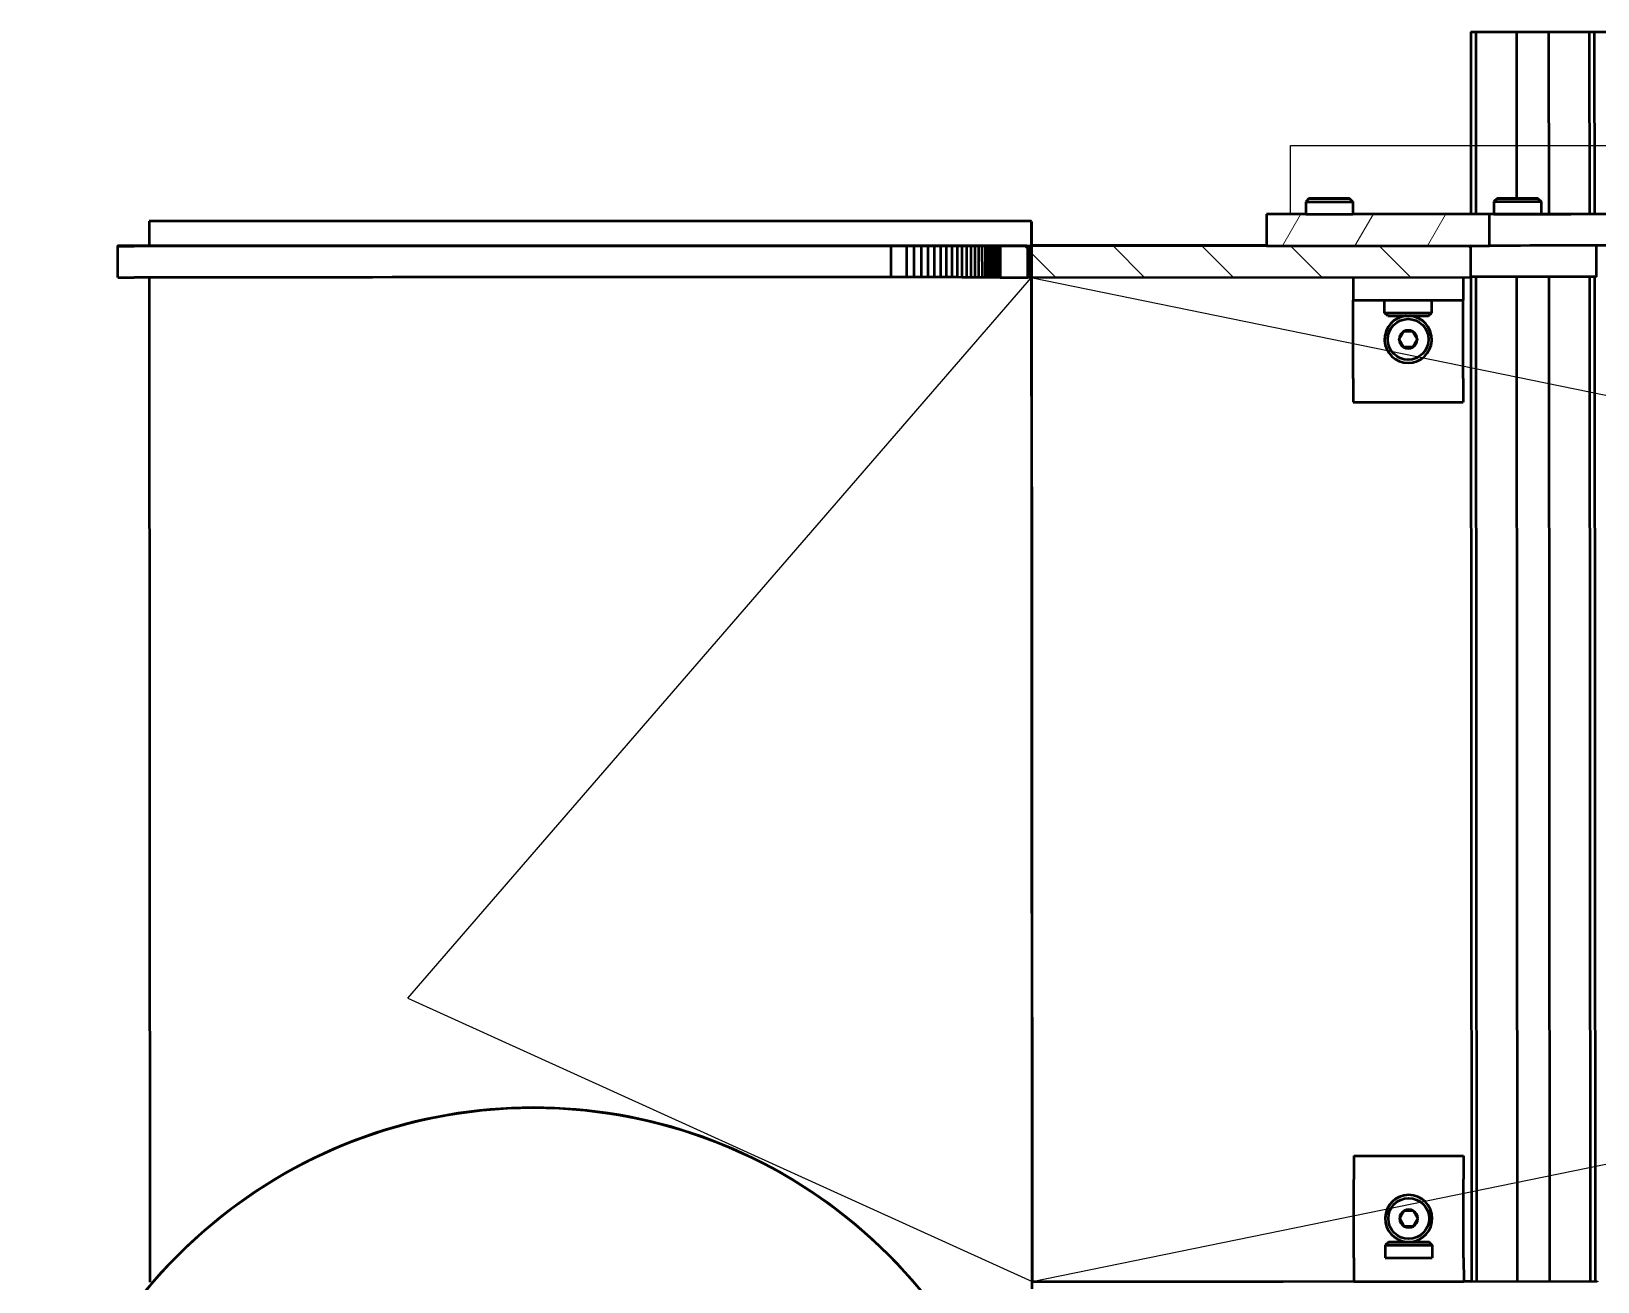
# Model space of a CAD drawing. Header units: inches. Extents: x 66 to 271, y 23 to 80.
# Drawn here: x 95.82 to 108.3, y 32.98 to 42.94 of the extents above; entities that cross this region are included whole.
import ezdxf

# ---------------------------------------------------------------- set-up
doc = ezdxf.new("R2010")
doc.units = ezdxf.units.IN
doc.header["$LTSCALE"] = 4
doc.header["$MEASUREMENT"] = 0
doc.layers.add('Hatch (ANSI)', color=7, linetype='Continuous', lineweight=18)
doc.layers.add('Visible (ANSI)', color=7, linetype='Continuous', lineweight=50)

msp = doc.modelspace()

# ---------------------------------------------------------------- hatches: boundary and pattern name
at = {"layer": 'Hatch (ANSI)'}
h = msp.add_hatch(dxfattribs=at)
h.set_pattern_fill('ANSI31', color=256, scale=4, angle=14.999977780745, style=0)
h.set_pattern_definition([(59.99997778074501, (0, 0), (-0.4330126049423975, 0.250000167921942), [])])
h.paths.add_polyline_path([(111.0908487792295, 41.23092235090449), (111.0906906410598, 41.48092235090449), (108.4850753329085, 41.4792741619609), (108.4852261886264, 41.22927415735437)])
h.paths.add_polyline_path([(105.6596917275931, 41.47748695799219), (105.6598498657629, 41.22748695799219), (107.288249539983, 41.22851700656858), (107.4360806351597, 41.22861051752388), (107.4359152145382, 41.47861051291735)])
h = msp.add_hatch(dxfattribs=at)
h.set_pattern_fill('ANSI31', color=256, scale=4, angle=90.00021045915, style=0)
h.set_pattern_definition([(135.00021045915, (0, 0), (-0.3535520919167682, -0.3535546892650089), [])])
h.paths.add_polyline_path([(103.5382452101181, 41.22614493128353), (103.5384052459455, 40.9761449324839), (103.7584000469129, 40.97628409078461), (103.7582438064008, 41.22628409198498)])
h.paths.add_polyline_path([(107.2884076781528, 40.97851700656859), (107.288249539983, 41.22851700656859), (105.6598498657629, 41.22748695799221), (103.7882373209445, 41.22630306446295), (103.7883935614566, 40.97630306326258)])

# ---------------------------------------------------------------- linework, layer by layer
for p, q in [((98.81886676583638, 35.23852090218539), (103.7883935614565, 40.97630306326258)), ((103.7835511267105, 40.97642491423759), (115.9901072635391, 38.47733692234102)), ((98.81886676583638, 35.23852090218539), (103.7934224591736, 32.98105117043796)), ((103.7934175088428, 32.98105341691434), (112.2247691592874, 34.70723149932293))]:
    msp.add_line(p, q)
msp.add_lwpolyline([(110.8708969640129, 41.48092235090448), (105.8518457268956, 41.48092235090448), (105.8518457268956, 42.02614293658943), (110.8708969640129, 42.02614293658943)], close=True)
at = {"layer": 'Visible (ANSI)'}
for p, q in [((107.2871729353233, 42.93051700656808), (107.3271729273209, 42.93054230867018)), ((107.2871729353233, 42.93051700656808), (107.2880902982273, 41.48026166109509)), ((107.3271729273209, 42.93054230867018), (107.651172862501, 42.93074725569717)), ((107.3271729273209, 42.93054230867018), (107.3280902902249, 41.48028696319719)), ((107.651172862501, 42.93074725569718), (107.9071728112853, 42.93090918915059)), ((107.651172862501, 42.93074725569717), (107.6520113414796, 41.60519919223115)), ((107.9071728112853, 42.93090918915059), (108.2311727464653, 42.93111413617758)), ((107.9071728112853, 42.93090918915059), (107.9080901741892, 41.4806538436776)), ((108.2311727464653, 42.93111413617758), (108.2711727384629, 42.93113943827968)), ((108.2311727464653, 42.93111413617758), (108.2320901093694, 41.48085879070459)), ((108.2711727384628, 42.93113943828012), (115.2951713332312, 42.93558248740844)), ((108.2711727384629, 42.93113943827968), (108.2720901013669, 41.48088409280669)), ((105.9971117699788, 41.60404976876448), (105.9721275937862, 41.57903397495996)), ((105.9721275563222, 41.57903389991322), (105.9721908115648, 41.47903393992551)), ((106.1235273454024, 41.60409013371297), (106.1235272953871, 41.6041692027662)), ((106.1956961146129, 41.60413578426127), (106.1956960645976, 41.6042148533145)), ((106.3221116399389, 41.60425534830289), (106.3471274437402, 41.57927118211967)), ((106.3471274812991, 41.57927110712038), (106.3471907365417, 41.47927114713267)), ((107.4971114698867, 41.60499859759313), (107.4721272936941, 41.57998280378862)), ((107.4721272562301, 41.57998272874188), (107.4721905114727, 41.47998276875416)), ((107.6235270453103, 41.60503896254163), (107.623526995295, 41.60511803159486)), ((107.6956958145208, 41.60508461308993), (107.6956957645055, 41.60516368214316)), ((107.8221113398468, 41.60520417713155), (107.8471271436481, 41.58022001094833)), ((107.847127181207, 41.58021993594905), (107.8471904364496, 41.48021997596133)), ((105.6596907240379, 41.47907347441257), (105.6596917275931, 41.47748695799218)), ((107.4359152145381, 41.47861051291733), (105.6596917275931, 41.47748695799218)), ((105.6596917275931, 41.47748695799218), (105.6598498657629, 41.22748695799219)), ((105.972190561488, 41.47942928519169), (105.9096905739919, 41.47938975065716)), ((107.4721902613959, 41.48037811402034), (106.347190486465, 41.47966649239885)), ((107.4360806351597, 41.22861051752388), (107.4359152145382, 41.47861051291733)), ((107.8354951313509, 41.47912787890981), (108.0854950813355, 41.47928601704792)), ((110.8406895874891, 41.48250886729323), (107.8471901863729, 41.4806153212275)), ((96.7568310212767, 41.42308515827744), (96.75695530834318, 41.22660023202847)), ((103.7880826155154, 41.4227886502176), (103.7934254615391, 32.97630474282312)), ((96.50710683366017, 40.97644219196872), (96.5069486955537, 41.22644209193802)), ((96.63871298482412, 41.22638610536148), (96.82439063836128, 41.22644051229975)), ((96.92898568708881, 41.22662910252514), (96.74276036625264, 41.22657453511038)), ((96.74276036625265, 41.22657453511038), (96.75694864553836, 41.22660023007614)), ((96.75695520831097, 41.22675837239719), (96.75694854550768, 41.22675836818261)), ((96.75694864553836, 41.22660023007614), (96.93682513476243, 41.22665293716747)), ((96.75694865916199, 41.22657869253892), (96.75694864553836, 41.22660023007614)), ((96.82439063836128, 41.22644051229975), (97.00691095331588, 41.22649315115422)), ((97.1126321277359, 41.22668206615425), (96.92898568708881, 41.22662910252514)), ((96.95015693456035, 41.22665681172366), (97.11278836510238, 41.22670371462435)), ((97.0069109533159, 41.22649315115422), (97.18683439700301, 41.22654415257812)), ((97.2936789442879, 41.22673338601144), (97.1126321277359, 41.22668206615425)), ((97.14110721467168, 41.22671181235629), (97.30143809227077, 41.22675726003605)), ((97.18683439700301, 41.22654415257812), (97.36433344311597, 41.22659363505598)), ((97.47232283355373, 41.22678318764412), (97.2936789442879, 41.22673338601144)), ((97.31496901217888, 41.22676106404489), (97.47317630244872, 41.2268051684438)), ((97.36433344311597, 41.22659363505598), (97.53919666354147, 41.22664146988814)), ((97.64836242419496, 41.22683134427907), (97.47232283355373, 41.22678318764412)), ((97.50071929333, 41.22681277540423), (97.65662603066018, 41.22685542458223)), ((97.53919666354147, 41.22664146988814), (97.7116118641091, 41.22668776226503)), ((97.82195225288444, 41.22687795203608), (97.64836242419497, 41.22683134427907)), ((97.66949725271682, 41.22685891394743), (97.83075008109624, 41.22690220929889)), ((97.7116118641091, 41.22668776226503), (97.88148931815245, 41.22673247042045)), ((97.9930375524313, 41.22692297807091), (97.82195225288444, 41.22687795203608)), ((97.84315735024849, 41.22690550783945), (98.00208999456774, 41.22694733555228)), ((97.88148931815246, 41.22673247042045), (98.04884174322132, 41.2267755982551)), ((98.16161984894113, 41.22696642285162), (97.9930375524313, 41.22692297807091)), ((98.01431744828135, 41.2269505203501), (98.17092990853688, 41.22699088042429)), ((98.0488417432213, 41.2267755982551), (98.21366866229499, 41.22681714615681)), ((98.32769908517174, 41.22700828642478), (98.16161984894113, 41.22696642285162)), ((98.18297754681545, 41.22699395147936), (98.33726982300895, 41.22703284391491)), ((98.21366866229499, 41.22681714615682), (98.3759695993527, 41.22685711454524)), ((98.49127520400073, 41.22704856884071), (98.32769908517174, 41.22700828642478)), ((98.34913764584736, 41.22703580122725), (98.50110973798124, 41.22707322602416)), ((98.3759695993527, 41.22685711454524), (98.5357440808071, 41.22689550387413)), ((98.65234814859748, 41.22708727015389), (98.49127520400073, 41.22704856884071)), ((98.51279774537872, 41.22707606959375), (98.662449653454, 41.22711202675202)), ((98.5357440808071, 41.22689550387413), (98.69299163711572, 41.22693231463377)), ((98.81091786261636, 41.22712439042315), (98.65234814859748, 41.22708727015389)), ((98.6739578454112, 41.22711475657887), (98.82128956942682, 41.22714924609851)), ((98.69299163711572, 41.22693231463376), (98.84771180458114, 41.22696754735359)), ((98.96698429041498, 41.227159929712), (98.81091786261636, 41.22712439042314)), ((98.83261794594345, 41.2271518621826), (98.97762948589913, 41.2271848840636)), ((98.84771180458115, 41.22696754735359), (98.99990412736068, 41.22700120260487)), ((99.12054737729072, 41.22719388808903), (98.96698429041498, 41.227159929712)), ((98.98877804697602, 41.22718738640496), (99.13146940287325, 41.22721894064733)), ((98.99990412736068, 41.22700120260487), (99.14956815970874, 41.22703328100369)), ((99.27160706975532, 41.22722626562813), (99.12054737729072, 41.22719388808903)), ((99.14243814850775, 41.22722132924594), (99.28280932034681, 41.22725141584966)), ((99.14956815970874, 41.22703328100369), (99.29670346846393, 41.22706378321402)), ((99.4201633158286, 41.22725706240901), (99.27160706975532, 41.22722626562813)), ((99.29359825053957, 41.22725369070553), (99.43164923832124, 41.22728230967062)), ((99.29670346846393, 41.22706378321402), (99.44130963581074, 41.22709270995098)), ((99.56621606537315, 41.22728627851746), (99.4201633158286, 41.22725706240901)), ((99.44130963581074, 41.22709270995098), (99.5833862623349, 41.22712006198436)), ((99.44225835307181, 41.22728447078374), (99.57798915679598, 41.2273116221102)), ((99.70976527045885, 41.22731391404588), (99.56621606537315, 41.22728627851746)), ((99.5833862623349, 41.22712006198436), (99.72295040509152, 41.2271458433629)), ((99.58841845610377, 41.22731366948058), (99.7218290757707, 41.2273393531684)), ((99.85081297793306, 41.22733996948009), (99.70976527045885, 41.22731391404588)), ((99.72295040509152, 41.2271458433629), (99.85999887143183, 41.22717007670078)), ((99.73207855963581, 41.22734128679603), (99.86316899524583, 41.22736550284521)), ((99.98940280466833, 41.22736447536612), (99.85081297793306, 41.22733996948009)), ((99.85999887143183, 41.22717007670078), (99.99443578364115, 41.2271926786973)), ((99.87346570510923, 41.22736736369575), (99.99627987327978, 41.22738908008056)), ((100.1253912453658, 41.22738733821095), (99.98940280466833, 41.22736447536612)), ((99.99443578364115, 41.2271926786973), (100.1264396444725, 41.22721377197387)), ((100.0176159945794, 41.22739276086891), (100.1381296098182, 41.22741302203281)), ((100.2589757203201, 41.2274086840584), (100.1253912453658, 41.22738733821095)), ((100.1264396444725, 41.22721377197387), (100.2558146117159, 41.22723323309506)), ((100.1482778007239, 41.22741468628725), (100.2666678286417, 41.2274336041703)), ((100.2558146117159, 41.22723323309506), (100.3827559355808, 41.22725118772731)), ((100.3899567285021, 41.22742838676695), (100.2589757203201, 41.2274086840584)), ((100.2872280912333, 41.22743679418713), (100.4033175662194, 41.22745425684928)), ((100.3827559355808, 41.22725118772731), (100.5070294447357, 41.22726750762349)), ((100.5185336999007, 41.22744657274586), (100.3899567285021, 41.22742838676696)), ((100.4130898983392, 41.22745568335322), (100.5270557860033, 41.22747180273452)), ((100.5070294447357, 41.22726750762349), (100.628847582461, 41.22728227106229)), ((100.6445025339922, 41.22746311527618), (100.5185336999007, 41.22744657274586)), ((100.5468401898886, 41.22747450197984), (100.6585055246229, 41.22748916614022)), ((100.628847582461, 41.22728227106229), (100.7482341096738, 41.22729553190384)), ((100.7679767239521, 41.22747807941601), (100.6445025339922, 41.22746311527619)), ((100.6675139675746, 41.22749030594532), (100.78694887961, 41.22750478055516)), ((100.7482341096738, 41.22729553190384), (100.8650102759542, 41.22730722131507)), ((100.8890471210731, 41.22749152729318), (100.7679767239521, 41.22747807941601)), ((100.78694887961, 41.22750478055516), (100.9040665426771, 41.22751778938294)), ((100.8650102759542, 41.22730722131507), (100.9791963763167, 41.22731729107726)), ((101.0076042753223, 41.22750339498309), (100.8890471210731, 41.22749152729318)), ((100.9127140995667, 41.22751870090859), (101.0178317067327, 41.22752922328637)), ((100.9791963763167, 41.22731729107726), (101.0909484385669, 41.22732586322302)), ((101.1235626221191, 41.22751362103487), (101.0076042753223, 41.22750339498309)), ((101.0360643931967, 41.22753094098866), (101.1388814474336, 41.22754000814554)), ((101.0909484385669, 41.22732586322302), (101.2000723938635, 41.22733281555742)), ((101.237116884765, 41.2275223314217), (101.1235626221191, 41.22751362103487)), ((101.147526203181, 41.22754072139799), (101.2482196700996, 41.22754844527402)), ((101.2000723938635, 41.22733281555742), (101.3067628499257, 41.22733827410217)), ((101.3480677750343, 41.22752940015092), (101.237116884765, 41.2275223314217)), ((101.2656764978505, 41.22754967220479), (101.3640694118419, 41.22755594085991)), ((101.3067628499257, 41.22733827410217), (101.4108263136405, 41.22734211704026)), ((101.4566146458177, 41.22753495367439), (101.3480677750343, 41.22752940015092)), ((101.372338308794, 41.22755641636186), (101.4686076354684, 41.22756134173614)), ((101.4108263136405, 41.22734211704026), (101.512457283142, 41.2273444705236)), ((101.5625582779774, 41.22753886604482), (101.4566146458177, 41.22753495367439)), ((101.4852886045035, 41.22756207789539), (101.5792573782505, 41.22756554804875)), ((101.512457283142, 41.2273444705236), (101.6114178862071, 41.22734521280202)), ((101.666098011254, 41.2275412637297), (101.5625582779774, 41.22753886604482)), ((101.5871504164077, 41.22756578580021), (101.6789956028381, 41.22756791267274)), ((101.6114178862071, 41.22734521280202), (101.7079393031529, 41.22734440864709)), ((101.767029301016, 41.22754202078974), (101.666098011254, 41.2275412637297)), ((101.6949007131568, 41.22756815806046), (101.7844453466618, 41.22756882971208)), ((101.7079393031529, 41.22734440864709), (101.8019874577948, 41.22734212294363)), ((101.8654678888836, 41.22754120066217), (101.767029301016, 41.22754202078974)), ((101.7916521576559, 41.22756882989), (101.8869490596652, 41.22756803593695)), ((101.8019874577948, 41.22734212294363), (101.8934139418408, 41.2273382345689)), ((101.9614976856976, 41.22753886679778), (101.8654678888836, 41.22754120066217)), ((101.8869490596652, 41.22756803593695), (101.9799287127091, 41.22756577620186)), ((101.8934139418408, 41.2273382345689), (101.9824602819506, 41.22733286721713)), ((102.0549248824974, 41.2275348933326), (101.9614976856976, 41.22753886679778)), ((101.9824602819506, 41.22733286721713), (102.0688921664602, 41.22732597157416)), ((101.9864798016713, 41.22756555810236), (102.076949101678, 41.22756171043673)), ((102.1459544624479, 41.22752940643918), (102.0549248824974, 41.2275348933326)), ((102.0688921664602, 41.22732597157416), (102.1527051689417, 41.22731748408783)), ((102.076949101678, 41.22756171043673), (102.1651011527198, 41.22755639698907)), ((102.2344703081662, 41.2275223445352), (102.1459544624479, 41.22752940643918)), ((102.1527051689417, 41.22731748408783), (102.234094366674, 41.22730745815311)), ((102.1715867512451, 41.2275559409621), (102.2501595169575, 41.22754967232938)), ((102.234094366674, 41.22730745815311), (102.3130668038526, 41.22729596808448)), ((102.3203838884988, 41.22751364432978), (102.2344703081662, 41.2275223445352)), ((102.2637370511138, 41.22754844540253), (102.3400092639034, 41.22754072154891)), ((102.3130668038526, 41.22729596808448), (102.3894312308913, 41.22728297247028)), ((102.4038066127018, 41.22750336789494), (102.3203838884988, 41.22751364432978)), ((102.346135095702, 41.2275400379505), (102.4269491917056, 41.22753008285974)), ((102.3894312308913, 41.22728297247028), (102.4632368306062, 41.22726839079557)), ((102.4848273260609, 41.22749157981304), (102.4038066127018, 41.22750336789494)), ((102.4269491917056, 41.22753008285974), (102.5054460387456, 41.22751866198693)), ((102.4632368306062, 41.22726839079557), (102.5346317050489, 41.22725235804279)), ((102.5633350786433, 41.22747821945005), (102.4848273260609, 41.22749157981304)), ((102.5112109844685, 41.22751775010907), (102.5809354697115, 41.22750588447285)), ((102.5346317050489, 41.22725235804279), (102.6034282821923, 41.22723475549715)), ((102.6392477724044, 41.22746322147956), (102.5633350786433, 41.22747821945005)), ((102.5929612864168, 41.22750367600295), (102.6603852187391, 41.22749035514583)), ((102.6034282821923, 41.22723475549715), (102.6698214765855, 41.22721571028176)), ((102.7127591795557, 41.22744671342872), (102.6392477724044, 41.22746322147956)), ((102.6660231040798, 41.22748916639426), (102.731323449091, 41.22747450225631)), ((102.6698214765855, 41.22721571028176), (102.7336248001935, 41.22719510406836)), ((102.669979614692, 40.97721581031245), (102.6698214765855, 41.22721571028176)), ((102.7836707914886, 41.22742856972249), (102.7127591795557, 41.22744671342872)), ((102.7336248001935, 41.22719510406836), (102.7950334146548, 41.22717306397766)), ((102.7425734070677, 41.22747180301488), (102.8055731991593, 41.22745568365602)), ((102.8521819979141, 41.2274089169449), (102.7836707914886, 41.22742856972249)), ((102.7950334146548, 41.22717306397766), (102.8538619330732, 41.22714947199687)), ((102.7951915527613, 40.97717316400835), (102.7950334146548, 41.22717306397766)), ((102.8108352256906, 41.22745425715393), (102.8717114304716, 41.22743679451423)), ((102.9180944203031, 41.2273876295673), (102.8521819979141, 41.2274089169449)), ((102.8538619330732, 41.22714947199687), (102.9103057865102, 41.22712445514031)), ((102.8540200711797, 40.97714957202756), (102.8538619330732, 41.22714947199687)), ((102.8821855297188, 41.22743360450127), (102.9407611815806, 41.22741468664067)), ((102.9103057865102, 41.22712445514031), (102.9641806742682, 41.22709789561155)), ((102.9104639246167, 40.977124555171), (102.9103057865102, 41.22712445514031)), ((102.981607478017, 41.22736483417344), (102.9180944203031, 41.2273876295673)), ((102.9456473493016, 41.22741302238808), (103.0020994138539, 41.22739276124663)), ((102.9641806742682, 41.22709789561155), (103.0156822941678, 41.22706992018111)), ((102.9643388123747, 40.97709799564225), (102.9641806742682, 41.22709789561155)), ((103.0425229246635, 41.22734040527254), (102.981607478017, 41.22736483417344)), ((103.0117976543694, 41.22738908046215), (103.0659491660038, 41.2273673640998)), ((103.0156822941678, 41.22706992018111), (103.0646273756903, 41.22704041113988)), ((103.0158404322743, 40.97707002021181), (103.0156822941678, 41.22706992018111)), ((103.1010402119347, 41.22731446943554), (103.0425229246635, 41.22734040527254)), ((103.0646273756903, 41.22704041113988), (103.111211846947, 41.22700949484199)), ((103.0647855137968, 40.97704051117058), (103.0646273756903, 41.22704041113988)), ((103.0704594749117, 41.22736546209669), (103.1224873992381, 41.22734240245352)), ((103.1569612237823, 41.22728690119764), (103.1010402119347, 41.22731446943554)), ((103.111211846947, 41.22700949484199), (103.1552093544366, 41.22697708592371)), ((103.1113699850535, 40.97700959487269), (103.111211846947, 41.22700949484199)), ((103.1314097810192, 41.22733823089749), (103.1811371524286, 41.22731371603341)), ((103.1552093544366, 41.22697708592371), (103.1968508094011, 41.22694315083407)), ((103.1553674925431, 40.97697718595441), (103.1552093544366, 41.22697708592371)), ((103.2104854439093, 41.22725782710056), (103.1569612237823, 41.22728690119764)), ((103.1852716025217, 41.2273115762798), (103.2328753866235, 41.22728571813487)), ((103.1968508094011, 41.22694315083407), (103.2361528252524, 41.22690781632947)), ((103.1970089475075, 40.97694325086476), (103.1968508094011, 41.22694315083407)), ((103.2614148798888, 41.22722712168994), (103.2104854439093, 41.22725782710056)), ((103.2361528252524, 41.22690781632947), (103.2729480045176, 41.22687110444067)), ((103.2363109633589, 40.97690791636018), (103.2361528252524, 41.22690781632947)), ((103.2410219096691, 41.22728105580732), (103.2863251408549, 41.22725374244149)), ((103.309949043059, 41.22719491145752), (103.2614148798888, 41.22722712168994)), ((103.2729480045176, 41.22687110444067), (103.307268433, 41.22683284303753)), ((103.273106142624, 40.97687120447137), (103.2729480045176, 41.22687110444067)), ((103.2900837321313, 41.22725136493737), (103.3332633760105, 41.2272227082907)), ((103.307268433, 41.22683284303753), (103.3392714164491, 41.2267931944418)), ((103.3074265711065, 40.97683294306822), (103.307268433, 41.22683284303753)), ((103.3558847710349, 41.22716107483042), (103.309949043059, 41.22719491145752)), ((103.3392714164491, 41.2267931944418), (103.3687417860159, 41.22675208747404)), ((103.3394295545556, 40.9767932944725), (103.3392714164491, 41.2267931944418)), ((103.3406340403186, 41.22721755519161), (103.3815131312828, 41.22718744332406)), ((103.3993377731478, 41.22712566344715), (103.3558847710349, 41.22716107483042)), ((103.3687417860159, 41.22675208747404), (103.3958812869922, 41.2267094388069)), ((103.3688999241223, 40.97675218750474), (103.3687417860159, 41.22675208747404)), ((103.3847563518145, 41.22718493632209), (103.4269496318406, 41.22715055153075)), ((103.3958812869922, 41.2267094388069), (103.4206938897132, 41.22666545629973)), ((103.3960394250986, 40.9767095388376), (103.3958812869922, 41.2267094388069)), ((103.4403980429897, 41.22708874818308), (103.3993377731478, 41.22712566344715)), ((103.4206938897132, 41.22666545629973), (103.4430300119605, 41.22661997008239)), ((103.4208520278196, 40.97666555633043), (103.4206938897132, 41.22666545629973)), ((103.4269496632864, 41.22710083895818), (103.4269496318406, 41.22715055153075)), ((103.4269496318406, 41.22715055153075), (103.4668256629079, 41.22711470095737)), ((103.4789574928815, 41.2270502760173), (103.4403980429897, 41.22708874818308)), ((103.4430300119605, 41.22661997008239), (103.4630841520302, 41.22657310008319)), ((103.443188150067, 40.97662007011309), (103.4430300119605, 41.22661997008239)), ((103.4630841520302, 41.22657310008319), (103.4806747073371, 41.22652472472965)), ((103.4632422901367, 40.97657320011389), (103.4630841520302, 41.22657310008319)), ((103.4697079973499, 41.22711196567593), (103.504039360789, 41.2270777120258)), ((103.514931973137, 41.22701017062955), (103.4789574928815, 41.2270502760173)), ((103.4806747073371, 41.22652472472965), (103.4960148439967, 41.22647489797381)), ((103.4808328454435, 40.97652482476035), (103.4806747073371, 41.22652472472965)), ((103.4960148439967, 41.22647489797381), (103.5089596827306, 41.22642375097409)), ((103.4961729821032, 40.97647499800451), (103.4960148439967, 41.22647489797381)), ((103.5089596827306, 41.22642375097409), (103.519459128221, 41.22637109394454)), ((103.5091178208371, 40.97642385100478), (103.5089596827306, 41.22642375097409)), ((103.5098583076168, 41.22707157738363), (103.541889118143, 41.2270358685126)), ((103.548516360411, 41.22696856282771), (103.514931973137, 41.22701017062955)), ((103.519459128221, 41.22637109394454), (103.527632403484, 41.22631683863353)), ((103.5196172663275, 40.97637119397523), (103.519459128221, 41.22637109394454)), ((103.527632403484, 41.22631683863353), (103.5335488830447, 41.22626117696018)), ((103.5277905415905, 40.97631693866423), (103.527632403484, 41.22631683863353)), ((103.5335488830447, 41.22626117696018), (103.5371072233932, 41.22620419583815)), ((103.5337070211512, 40.97626127699088), (103.5335488830447, 41.22626117696018)), ((103.5371072233932, 41.22620419583815), (103.538245210118, 41.22614493128351)), ((103.5372653614996, 40.97620429586885), (103.5371072233932, 41.22620419583815)), ((103.7582438064007, 41.22628409198496), (103.538245210118, 41.22614493128351)), ((103.538245210118, 41.22614493128351), (103.5384052459454, 40.97614493248389)), ((103.5445201329585, 41.22703277775693), (103.5744273561807, 41.22699572560506)), ((103.579508834477, 41.22692533274098), (103.548516360411, 41.22696856282771)), ((103.5794704442654, 41.22698910019136), (103.6070771145753, 41.22695059281859)), ((103.6080216047522, 41.22688052603471), (103.579508834477, 41.22692533274098)), ((103.6341431476593, 41.22683422331664), (103.6080216047522, 41.22688052603471)), ((103.6092393558529, 41.22694740204027), (103.6369498299013, 41.22690385611123)), ((103.6576795133673, 41.22678629287311), (103.6341431476593, 41.22683422331664)), ((103.6369498775632, 41.226828507574), (103.6369498299013, 41.22690385611123)), ((103.6369498299013, 41.22690385611123), (103.6623430549929, 41.22685884440016)), ((103.6788300416365, 41.22673686042477), (103.6576795133673, 41.22678629287311)), ((103.6640670278652, 41.22685557289528), (103.6869498999228, 41.22680897325367)), ((103.697396940192, 41.22668580005368), (103.6788300416365, 41.22673686042477)), ((103.6869499596631, 41.22671453003792), (103.6869498999228, 41.22680897325367)), ((103.6869498999228, 41.22680897325367), (103.7075155230242, 41.22676090783003)), ((103.7135817889322, 41.2266332295633), (103.697396940192, 41.22668580005368)), ((103.7088947018773, 41.22675741822476), (103.7269499719449, 41.22670776487059)), ((103.7272792023615, 41.22657910902806), (103.7135817889322, 41.2266332295633)), ((103.7269500525038, 41.22658040954853), (103.7269499719449, 41.22670776487059)), ((103.7269499719449, 41.22670776487059), (103.7426879930569, 41.22665664573438)), ((103.7383951690594, 41.226523360009), (103.7272792023615, 41.22657910902806)), ((103.7470319957701, 41.22646602758054), (103.7383951690594, 41.226523360009)), ((103.7437686953902, 41.22665277082567), (103.7559793577629, 41.22660452466688)), ((103.753286007419, 41.22640719043761), (103.7470319957701, 41.22646602758054)), ((103.7570570428026, 41.22634680334523), (103.753286007419, 41.22640719043761)), ((103.7582524056792, 41.22628455073105), (103.7570570428026, 41.22634680334523)), ((103.7579190108563, 41.22659593616701), (103.7678291203208, 41.22654623478731)), ((103.7582438064007, 41.22628409198496), (103.7582524056792, 41.22628455073105)), ((103.7584000469128, 40.97628409078461), (103.7582438064007, 41.22628409198496)), ((103.7584105437857, 40.97628465076174), (103.7582524056792, 41.22628455073105)), ((103.7685500559007, 41.22654213230717), (103.7769501219909, 41.22648637152786)), ((103.7771082600974, 40.97648647155855), (103.7769501219909, 41.22648637152786)), ((103.7769501219909, 41.22648637152786), (103.7830329391268, 41.22642914496652)), ((103.7833929886041, 41.22642481420689), (103.7867553705632, 41.22637097104464)), ((103.7871433061499, 41.22636140100168), (103.7882051352028, 41.22630610261854)), ((105.6598467643808, 41.23238992030172), (103.7882038016291, 41.23120600753152)), ((103.7882069011353, 41.22630601065156), (103.788250239767, 41.22630375364394)), ((107.2882495399829, 41.22851700656858), (103.7882373209444, 41.22630306446295)), ((103.788250239767, 41.22630375364394), (103.7882373209444, 41.22630306446294)), ((103.7882373209444, 41.22630306446294), (103.7883935614565, 40.97630306326258)), ((105.6598498657629, 41.22748695799219), (107.4360806351597, 41.22861051752388)), ((107.2884076781526, 40.9785170065686), (107.2882495399829, 41.22851700656858)), ((108.085653219442, 41.22928611707862), (107.8356532694573, 41.2291279789405)), ((108.2884067244862, 40.98034093033662), (108.2882491945255, 41.22937941500133)), ((96.82454877646775, 40.97644061233044), (96.6388711229306, 40.97638620539217)), ((96.75711355997989, 40.97642085258234), (96.76217386585678, 32.97660353304136)), ((97.00706909142237, 40.97649325118492), (96.82454877646775, 40.97644061233044)), ((97.18699253510948, 40.97654425260881), (97.00706909142235, 40.97649325118492)), ((97.36449158122244, 40.97659373508667), (97.18699253510948, 40.97654425260881)), ((97.53935480164795, 40.97664156991883), (97.36449158122244, 40.97659373508667)), ((97.71177000221557, 40.97668786229573), (97.53935480164795, 40.97664156991883)), ((97.88164745625893, 40.97673257045114), (97.71177000221557, 40.97668786229573)), ((98.04899988132777, 40.9767756982858), (97.88164745625893, 40.97673257045114)), ((98.21382680040146, 40.97681724618751), (98.04899988132779, 40.9767756982858)), ((98.37612773745917, 40.97685721457593), (98.21382680040146, 40.97681724618751)), ((98.53590221891358, 40.97689560390481), (98.37612773745919, 40.97685721457593)), ((98.6931497752222, 40.97693241466446), (98.53590221891358, 40.97689560390481)), ((98.84786994268762, 40.97696764738428), (98.6931497752222, 40.97693241466446)), ((99.00006226546716, 40.97700130263556), (98.84786994268762, 40.97696764738428)), ((99.1497262978152, 40.97703338103439), (99.00006226546716, 40.97700130263556)), ((99.2968616065704, 40.97706388324472), (99.1497262978152, 40.97703338103439)), ((99.44146777391721, 40.97709280998168), (99.2968616065704, 40.97706388324472)), ((99.58354440044137, 40.97712016201505), (99.44146777391721, 40.97709280998168)), ((99.723108543198, 40.97714594339361), (99.58354440044137, 40.97712016201505)), ((99.8601570095383, 40.97717017673148), (99.723108543198, 40.97714594339361)), ((99.99459392174762, 40.977192778728), (99.8601570095383, 40.97717017673148)), ((100.126597782579, 40.97721387200457), (99.99459392174762, 40.977192778728)), ((100.2559727498224, 40.97723333312576), (100.126597782579, 40.97721387200457)), ((100.3829140736873, 40.97725128775801), (100.2559727498224, 40.97723333312576)), ((100.5071875828422, 40.97726760765418), (100.3829140736873, 40.97725128775801)), ((100.6290057205675, 40.97728237109298), (100.5071875828422, 40.97726760765418)), ((100.7483922477803, 40.97729563193453), (100.6290057205675, 40.97728237109298)), ((100.8651684140607, 40.97730732134576), (100.7483922477803, 40.97729563193453)), ((100.9793545144232, 40.97731739110795), (100.8651684140607, 40.97730732134576)), ((101.0911065766734, 40.9773259632537), (100.9793545144232, 40.97731739110795)), ((101.20023053197, 40.97733291558811), (101.0911065766734, 40.9773259632537)), ((101.3069209880322, 40.97733837413286), (101.20023053197, 40.97733291558811)), ((101.410984451747, 40.97734221707095), (101.3069209880322, 40.97733837413286)), ((101.5126154212484, 40.97734457055429), (101.410984451747, 40.97734221707095)), ((101.6115760243136, 40.97734531283272), (101.5126154212484, 40.97734457055429)), ((101.7080974412594, 40.97734450867779), (101.6115760243136, 40.97734531283272)), ((101.8021455959013, 40.97734222297433), (101.7080974412594, 40.97734450867779)), ((101.8935720799472, 40.9773383345996), (101.8021455959013, 40.97734222297433)), ((101.9826184200571, 40.97733296724783), (101.8935720799472, 40.9773383345996)), ((102.0690503045667, 40.97732607160486), (101.9826184200571, 40.97733296724783)), ((102.1528633070482, 40.97731758411853), (102.0690503045667, 40.97732607160486)), ((102.2342525047804, 40.97730755818381), (102.1528633070482, 40.97731758411853)), ((102.3132249419591, 40.97729606811517), (102.2342525047804, 40.97730755818381)), ((102.3895893689977, 40.97728307250097), (102.3132249419591, 40.97729606811517)), ((102.4633949687127, 40.97726849082626), (102.3895893689977, 40.97728307250097)), ((102.5347898431554, 40.97725245807348), (102.4633949687127, 40.97726849082626)), ((102.6035864202988, 40.97723485552785), (102.5347898431554, 40.97725245807348)), ((102.669979614692, 40.97721581031245), (102.6035864202988, 40.97723485552785)), ((102.7337829382999, 40.97719520409906), (102.669979614692, 40.97721581031245)), ((102.7951915527613, 40.97717316400835), (102.7337829382999, 40.97719520409905)), ((102.8540200711797, 40.97714957202756), (102.7951915527613, 40.97717316400835)), ((102.9104639246167, 40.977124555171), (102.8540200711797, 40.97714957202756)), ((102.9643388123747, 40.97709799564225), (102.9104639246167, 40.977124555171)), ((103.0158404322743, 40.97707002021181), (102.9643388123747, 40.97709799564225)), ((103.0647855137968, 40.97704051117058), (103.0158404322743, 40.97707002021181)), ((103.1113699850535, 40.97700959487269), (103.0647855137968, 40.97704051117058)), ((103.1553674925431, 40.97697718595441), (103.1113699850535, 40.97700959487269)), ((103.1970089475075, 40.97694325086476), (103.1553674925431, 40.97697718595441)), ((103.2363109633589, 40.97690791636018), (103.1970089475075, 40.97694325086476)), ((103.273106142624, 40.97687120447137), (103.2363109633589, 40.97690791636018)), ((103.3074265711065, 40.97683294306822), (103.273106142624, 40.97687120447137)), ((103.3394295545556, 40.9767932944725), (103.3074265711065, 40.97683294306822)), ((103.3688999241223, 40.97675218750474), (103.3394295545556, 40.9767932944725)), ((103.3960394250986, 40.9767095388376), (103.3688999241223, 40.97675218750474)), ((103.4208520278196, 40.97666555633043), (103.3960394250986, 40.9767095388376)), ((103.443188150067, 40.97662007011309), (103.4208520278196, 40.97666555633043)), ((103.4632422901367, 40.97657320011389), (103.443188150067, 40.97662007011309)), ((103.4808328454435, 40.97652482476035), (103.4632422901367, 40.97657320011389)), ((103.4961729821032, 40.97647499800451), (103.4808328454435, 40.97652482476035)), ((103.5091178208371, 40.97642385100478), (103.4961729821032, 40.97647499800451)), ((103.5196172663275, 40.97637119397523), (103.5091178208371, 40.97642385100478)), ((103.5277905415905, 40.97631693866423), (103.5196172663275, 40.97637119397523)), ((103.5337070211512, 40.97626127699088), (103.5277905415905, 40.97631693866423)), ((103.5372653614996, 40.97620429586885), (103.5337070211512, 40.97626127699088)), ((103.5384052459454, 40.97614493248389), (103.5372653614996, 40.97620429586885)), ((103.5384052459454, 40.97614493248389), (103.7584000469128, 40.97628409078461)), ((103.7584105437857, 40.97628465076174), (103.7584000469128, 40.97628409078461)), ((103.7679872584273, 40.97654633481801), (103.758410347875, 40.97659436513184)), ((103.7771082600974, 40.97648647155855), (103.7687081940071, 40.97654223233786)), ((103.7831910772332, 40.97642924499722), (103.7771082600974, 40.97648647155855)), ((103.7869135086697, 40.97637107107533), (103.7835511267105, 40.97642491423759)), ((103.7883632733092, 40.97630620264923), (103.7873014442564, 40.97636150103238)), ((103.7883935604803, 40.97630462534111), (103.7883650392418, 40.97630611068225)), ((103.7883935614565, 40.97630306326258), (107.2884076781526, 40.97851700656859)), ((106.3509078657103, 40.97792398855068), (106.3510241090753, 40.79415531782615)), ((107.2259076906566, 40.97847747203406), (107.2260239340215, 40.79470880130953)), ((108.2884067244862, 40.98034093033662), (107.2884069245476, 40.97970837778418)), ((107.2884076781527, 40.97851700656826), (107.2934654738611, 32.98266800229456)), ((107.3284069165452, 40.97973367988593), (107.3334654882656, 32.98265788146082)), ((107.6524068517253, 40.97993862691293), (107.6574654234457, 32.9828628284878)), ((107.9084068005096, 40.98010056036635), (107.91346537223, 32.98302476194123)), ((108.2324067356897, 40.98030550739334), (108.2374653074101, 32.98322970896822)), ((108.2724067276872, 40.98033080949545), (108.2774652994076, 32.98325501107031)), ((106.3510241090753, 40.79415531782615), (107.2260239340215, 40.79470880130953)), ((106.3511029284281, 40.66955011816678), (106.3510241090753, 40.79415531782615)), ((106.6010871894404, 40.69451088994494), (106.6010240590599, 40.79431345596426)), ((106.6261030308006, 40.66952664876244), (106.6010872269994, 40.69451081494566)), ((106.9511029007607, 40.66973222830086), (106.9760870769533, 40.69474802210537)), ((106.9760871144174, 40.6947480971521), (106.9760239840369, 40.79455066317142)), ((107.2261027533744, 40.67010360165017), (107.2260239340216, 40.79470880130953)), ((106.3514185720887, 40.17055031782805), (106.3511029284281, 40.66955011816678)), ((107.2264183970349, 40.17110380131143), (107.2261027533744, 40.67010360165017)), ((106.6012212057287, 40.48264507588995), (106.6012211657164, 40.48270833113254)), ((106.7526762905301, 40.42028452533975), (106.7165695516741, 40.48273196137528)), ((106.860872767148, 40.4828232407608), (106.8248450597406, 40.42033017588805)), ((106.9762211307057, 40.48288228308772), (106.9762210906934, 40.48294553833031)), ((106.8248450597406, 40.42033017588805), (106.7526762905301, 40.42028452533975)), ((106.7526762905301, 40.42028452533975), (106.7526763281416, 40.42022506541171)), ((106.8248450597406, 40.42033017588805), (106.8248450973521, 40.42027071596002)), ((106.3514185720886, 40.17055031782805), (106.3515374167454, 39.98266927529567)), ((107.2264183970349, 40.17110380131143), (107.2265372416917, 39.98322275877905)), ((106.3515374167454, 39.98266927529566), (107.2265372416917, 39.98322275877904)), ((106.355332731277, 33.98267171364386), (107.2303325562233, 33.98322519712725)), ((106.355332731277, 33.98267171364386), (106.3554517263561, 33.79455286901088)), ((107.2303325562233, 33.98322519712725), (107.2304515513024, 33.79510635249427)), ((106.3557673700166, 33.29555306867214), (106.3554517263561, 33.79455286901087)), ((107.2307671949629, 33.29610655215554), (107.2304515513024, 33.79510635249427)), ((106.6056490727099, 33.4826478767494), (106.6056490326977, 33.482711131992)), ((106.7571041575113, 33.4202873261992), (106.7209974186553, 33.48273476223473)), ((106.8653006341293, 33.48282604162026), (106.8292729267218, 33.4203329767475)), ((106.9806489976869, 33.48288508394717), (106.9806489576746, 33.48294833918975)), ((106.8292729267218, 33.4203329767475), (106.7571041575113, 33.4202873261992)), ((106.7571041575113, 33.4202873261992), (106.7571041951228, 33.42022786627117)), ((106.8292729267218, 33.4203329767475), (106.8292729643334, 33.42027351681947)), ((106.3558464890852, 33.17047404963426), (106.3557673700167, 33.29555306867215)), ((106.6307674723069, 33.2955297293077), (106.6057832961143, 33.27051393550318)), ((106.6057832586502, 33.27051386045644), (106.6058465138928, 33.17051390046872)), ((106.7571830477305, 33.29557009425619), (106.7571829977151, 33.29564916330943)), ((106.829351816941, 33.29561574480449), (106.8293517669257, 33.29569481385773)), ((106.955767342267, 33.29573530884611), (106.9807831460682, 33.2707511426629)), ((106.9807831836272, 33.27075106766362), (106.9808464388698, 33.17075110767589)), ((107.2308463140315, 33.17102753311764), (107.2307671949629, 33.29610655215553)), ((106.3558466887465, 33.17015840597374), (106.3558464890852, 33.17047404963426)), ((106.3558466887465, 33.17015840597374), (106.3559656838256, 32.98203956134076)), ((107.2308465136927, 33.17071188945712), (107.2308463140315, 33.17102753311764)), ((107.2308465136927, 33.17071188945712), (107.2309655087719, 32.98259304482414)), ((103.7934224591734, 32.98105117043796), (105.7934653962374, 32.98231630295589)), ((105.7934653962374, 32.98231630295589), (106.3559652837027, 32.98267211376664)), ((106.3559656838256, 32.98203956134076), (107.2309655087719, 32.98259304482414)), ((107.230965108649, 32.98322559725003), (107.2934650961453, 32.98326513178456)), ((107.293465496268, 32.98263257935866), (108.2934652962066, 32.98326513191111)), ((107.2934654738611, 32.98266800229452), (107.293465496268, 32.98263257935866)), ((108.2934652962066, 32.98326513191111), (108.2934678995231, 32.97914955912141))]:
    msp.add_line(p, q, dxfattribs=at)
msp.add_circle((99.81886676583638, 30.36554596417804), 3.999991858795838, dxfattribs=at)
for centre, radius, start, end in [((106.7887211782203, 40.48274786567819), 0.07216878003915432, 120.0362475574719, 180.0362500392079), ((106.7887211782203, 40.48274786567819), 0.07216878364870129, 180.03624259399, 240.0362376304985), ((106.7887211782203, 40.48274786567819), 0.07216878003915433, 60.03623763051388, 120.0362401122489), ((106.7887211782203, 40.48274786567819), 0.07216878364870125, 0.03624259399010973, 60.03623763049628), ((106.7887211782203, 40.48274786567819), 0.07216878003915433, 300.0362475574696, 0.03625003920797455), ((106.7887211782203, 40.48274786567819), 0.07216878003915428, 240.0362376305116, 300.0362401122489), ((99.81886676583638, 30.36554596417804), 3.999999999999994, 330.0362359760129, 210.0362492119708), ((106.7931490452015, 33.48275066653765), 0.07216878003915432, 120.0362475574719, 180.0362500392079), ((106.7931490452015, 33.48275066653765), 0.07216878364870129, 180.03624259399, 240.0362376304985), ((106.7931490452015, 33.48275066653765), 0.07216878003915433, 60.03623763051388, 120.0362401122489), ((106.7931490452015, 33.48275066653765), 0.07216878364870125, 0.03624259399010973, 60.03623763049628), ((106.7931490452015, 33.48275066653765), 0.07216878003915433, 300.0362475574696, 0.03625003920797455), ((106.7931490452015, 33.48275066653765), 0.07216878003915428, 240.0362376305116, 300.0362401122489)]:
    msp.add_arc(centre, radius, start, end, dxfattribs=at)
for centre, major_axis, ratio, start_param, end_param in [((106.1596275188107, 41.5791525035168), (0.1874999624884873, 0.0001186036035823962), 0.0006325525524379979, 3.140960100667417, 6.283817859710501), ((106.159611705, 41.60415249351374), (-0.07216876921051442, -4.565054830359407e-05), 0.0006325525524388252, 5.235987756060384, 6.283185307408243), ((106.159611705, 41.60415249351374), (-0.0721687692105144, -4.56505483036204e-05), 0.0006325525524375546, 1.487650854744493e-07, 1.047197644169144), ((106.159611705, 41.60415249351374), (-0.07216876921051443, -4.565054830358279e-05), 0.0006325525524379978, 4.188790075576561, 5.235987626778114), ((106.159611705, 41.60415249351374), (0.07216876921051443, 4.565054830358279e-05), 0.0006325525524379978, 4.188790075473344, 5.235987626654551), ((106.159611705, 41.60415249351374), (0.07216876921051446, 4.565054830362018e-05), 0.0006325525524375546, 1.772301320311406e-07, 1.047197662013409), ((106.159611705, 41.60415249351374), (0.0721687692105145, 4.56505483035941e-05), 0.0006325525524388252, 5.235987756060384, 6.283185307408244), ((107.6596272187186, 41.58010133234546), (0.1874999624884873, 0.0001186036035823962), 0.0006325525524379979, 3.140960100667417, 6.283817859710501), ((107.6596114049079, 41.60510132234239), (-0.07216876921051442, -4.565054830359407e-05), 0.0006325525524388252, 5.235987756060384, 6.283185307408243), ((107.6596114049079, 41.60510132234239), (-0.0721687692105144, -4.56505483036204e-05), 0.0006325525524375546, 1.487650854744493e-07, 1.047197644169144), ((107.6596114049079, 41.60510132234239), (-0.07216876921051443, -4.565054830358279e-05), 0.0006325525524379978, 4.188790075576561, 5.235987626778114), ((107.6596114049079, 41.60510132234239), (0.07216876921051443, 4.565054830358279e-05), 0.0006325525524379978, 4.188790075473344, 5.235987626654551), ((107.6596114049079, 41.60510132234239), (0.07216876921051446, 4.565054830362018e-05), 0.0006325525524375546, 1.772301320311406e-07, 1.047197662013409), ((107.6596114049079, 41.60510132234239), (0.0721687692105145, 4.56505483035941e-05), 0.0006325525524388252, 5.235987756060384, 6.283185307408244), ((105.9096906740226, 41.47923161255068), (-0.2499999499846496, -0.0001581381381098393), 0.000632552552437998, 4.712388980384663, 6.283185323227181), ((106.1596907740532, 41.47915254352908), (0.1874999624884873, 0.0001186036035823973), 0.0006325525524379979, 3.141592608400044, 6.283185261989837), ((107.8354952914, 41.47887485793945), (-0.3999999199754392, -0.0002530210209757443), 0.0006325525524379979, 4.712388980221708, 6.329006117069096), ((107.6596904739611, 41.48010137235774), (0.1874999624884873, 0.0001186036035823973), 0.0006325525524379979, 3.141592608400044, 6.283185261989837), ((108.0854952413846, 41.47903299607756), (0.39999991997544, 0.0002530210209757432), 0.0006325525524379978, 6.237364512534558, 7.853981633974479), ((96.75694864553836, 41.22660023007614), (-0.2499999499846508, -0.0001581381381098442), 0.0006325525524377944, 4.712388980384619, 7.361353575178841), ((107.8356534295064, 41.22887495797015), (-0.3999999199754397, -0.000253021020975743), 0.0006325525524379978, 4.712388980384686, 6.236968784967356), ((108.0856533794911, 41.22903309610825), (0.3999999199754395, 0.0002530210209757444), 0.0006325525524379978, 0.04621653792006097, 1.570796326870311), ((96.75710678364483, 40.97660033010683), (-0.2499999499846507, -0.0001581381381098463), 0.0006325525524377945, 0, 1.078168259884634), ((106.7885871519289, 40.69462949354853), (-0.1874999624884872, -0.0001186036035823885), 0.0006325525524376564, 9.068318300975878e-08, 3.141592744272976), ((106.7887211682172, 40.48276367948884), (0.1867741098145761, -0.01648277260359016), 0.9999998030751508, 1.748104875755992, 7.853981633974527), ((106.7887211282049, 40.48282693473143), (-0.1874999624884873, -0.0001186036035828688), 0.999999799938584, 4.804772596238859, 6.283185307179579), ((106.7886029657396, 40.66962950355159), (-0.1624999674900222, -0.0001027897897713935), 0.0006325525524376564, 0.0006325529742999523, 3.140960101106833), ((106.7887211282049, 40.48282693473143), (0.186711341209102, -0.01717920091802506), 0.9999998033438204, 0.0923836158290472, 1.570796326794867), ((106.7931490351984, 33.4827664803483), (-0.1870399932373947, 0.01312596128169205), 0.9999998019349798, 1.712186268995268, 7.853981633974471), ((106.7931489951862, 33.48282973559088), (-0.1874999624884873, -0.000118603603582836), 0.999999799938584, 3.141592653589786, 6.283185307179579), ((106.7932832211387, 33.27063246406003), (0.1874999624884873, 0.0001186036035828207), 0.0006325525524377932, 3.140960100678187, 6.283817859721272), ((106.7932674073281, 33.29563245405696), (-0.07216876921051443, -4.565054830377932e-05), 0.000632552552438096, 5.235987756059256, 6.28318530740709), ((106.7932674073281, 33.29563245405696), (-0.07216876921051442, -4.565054830378371e-05), 0.0006325525524373498, 1.605169690795098e-07, 1.04719765147677), ((106.7932674073281, 33.29563245405696), (-0.07216876921051446, -4.56505483037462e-05), 0.0006325525524377932, 4.18879007557662, 5.235987626778007), ((106.7932674073281, 33.29563245405696), (0.07216876921051438, 4.565054830374616e-05), 0.0006325525524377933, 4.188790075783055, 5.235987626963856), ((106.7932674073281, 33.29563245405696), (0.07216876921051438, 4.565054830378337e-05), 0.0006325525524373499, 1.953909960853239e-07, 1.047197673387544), ((106.7932674073281, 33.29563245405696), (0.07216876921051449, 4.565054830377935e-05), 0.0006325525524380961, 5.235987756182934, 6.283185307718859), ((106.7933464763813, 33.17063250407231), (0.1874999624884873, 0.0001186036035828224), 0.0006325525524377932, 3.141592583758875, 6.283185237348667)]:
    msp.add_ellipse(centre, major_axis=major_axis, ratio=ratio, start_param=start_param, end_param=end_param, dxfattribs=at)
for centre, major_axis, ratio in [((106.159611705, 41.60415249351374), (-0.1624999674900222, -0.0001027897897713948), 0.000632552552437998), ((107.6596114049079, 41.60510132234239), (-0.1624999674900222, -0.0001027897897713948), 0.000632552552437998), ((106.7887211782203, 40.48274786567819), (-0.1624999674900222, -0.0001027897897717816), 0.9999997999385839), ((106.7931490452015, 33.48275066653765), (-0.1624999674900222, -0.0001027897897717816), 0.9999997999385839), ((106.7932674073281, 33.29563245405696), (-0.1624999674900222, -0.0001027897897717816), 0.0006325525524377931)]:
    msp.add_ellipse(centre, major_axis=major_axis, ratio=ratio, dxfattribs=at)
for points, weights in [([(106.12344826175, 41.60409011261232), (106.123487756982, 41.60412957094341), (106.1235272953871, 41.60416920276619)], [1.293105595103662, 1.292727256038549, 1.292347474102517]), ([(106.1236858604336, 41.60409017626097), (106.123606621439, 41.60412960245075), (106.1235272953875, 41.60416920276599)], [1.293107260034342, 1.292728091683162, 1.292347474104515]), ([(106.1956960645976, 41.6042148533145), (106.195616788708, 41.60417515267507), (106.1955375996548, 41.60413562627109)], [1.292347474102529, 1.292728091682183, 1.293107260034363]), ([(106.1956960645978, 41.6042148533143), (106.1957356531096, 41.60417527154355), (106.1957751982287, 41.60413586320976)], [1.292347474104504, 1.292727256039544, 1.293105595103671]), ([(107.6234479616579, 41.60503894144098), (107.6234874568899, 41.60507839977206), (107.623526995295, 41.60511803159486)], [1.293105595103662, 1.292727256038549, 1.292347474102517]), ([(107.6236855603415, 41.60503900508964), (107.6236063213469, 41.6050784312794), (107.6235269952954, 41.60511803159466)], [1.293107260034342, 1.292728091683162, 1.292347474104515]), ([(107.6956957645055, 41.60516368214317), (107.6956164886159, 41.60512398150373), (107.6955372995627, 41.60508445509977)], [1.292347474102529, 1.292728091682183, 1.293107260034363]), ([(107.6956957645057, 41.60516368214296), (107.6957353530175, 41.60512410037219), (107.6957748981366, 41.60508469203842)], [1.292347474104504, 1.292727256039544, 1.293105595103671]), ([(106.7165524090099, 40.48270221513025), (106.7345748268301, 40.51397502789805), (106.7525972590884, 40.54522501539637)], [1.292347474104501, 1.492274324118251, 1.292347474102516]), ([(106.7526763281414, 40.42022506541207), (106.7346143613565, 40.45147505290572), (106.7165524090098, 40.48270221512989)], [1.292347474104498, 1.492274324118259, 1.292347474102522]), ([(106.8247660282989, 40.54527066594467), (106.7886816364747, 40.54525925330531), (106.7525972590888, 40.54522501539635)], [1.292347474102525, 1.492274324118265, 1.292347474104512]), ([(106.8247660282991, 40.54527066594431), (106.8428279806459, 40.51404350372024), (106.8608899474307, 40.48279351622649)], [1.292347474104504, 1.492274324118255, 1.292347474102517]), ([(106.8608899474306, 40.48279351622614), (106.8428675151723, 40.45154352872791), (106.8248450973521, 40.42027071596003)], [1.292347474104507, 1.492274324118259, 1.292347474102524]), ([(106.8248450973517, 40.42027071596002), (106.7887607055276, 40.42025930332066), (106.7526763281416, 40.42022506541171)], [1.292347474104502, 1.492274324118259, 1.292347474102533]), ([(106.7209802759912, 33.4827050159897), (106.7390026938113, 33.5139778287575), (106.7570251260696, 33.54522781625582)], [1.292347474104501, 1.492274324118251, 1.292347474102516]), ([(106.7571041951227, 33.42022786627152), (106.7390422283378, 33.45147785376518), (106.720980275991, 33.48270501598934)], [1.292347474104498, 1.492274324118259, 1.292347474102522]), ([(106.8291938952801, 33.54527346680412), (106.793109503456, 33.54526205416477), (106.75702512607, 33.54522781625581)], [1.292347474102525, 1.492274324118265, 1.292347474104512]), ([(106.8291938952803, 33.54527346680376), (106.8472558476271, 33.51404630457969), (106.865317814412, 33.48279631708595)], [1.292347474104504, 1.492274324118255, 1.292347474102517]), ([(106.8653178144118, 33.48279631708559), (106.8472953821535, 33.45154632958737), (106.8292729643334, 33.42027351681947)], [1.292347474104507, 1.492274324118259, 1.292347474102524]), ([(106.829272964333, 33.42027351681947), (106.7931885725089, 33.42026210418011), (106.7571041951228, 33.42022786627117)], [1.292347474104502, 1.492274324118259, 1.292347474102533]), ([(106.7571039640781, 33.29557007315554), (106.75714345931, 33.29560953148662), (106.7571829977151, 33.29564916330943)], [1.293105595103698, 1.292727256038567, 1.292347474102516]), ([(106.7573415627617, 33.29557013680419), (106.757262323767, 33.29560956299397), (106.7571829977156, 33.29564916330922)], [1.293107260034327, 1.292728091683153, 1.292347474104512]), ([(106.8293517669257, 33.29569481385773), (106.829272491036, 33.2956551132183), (106.8291933019828, 33.29561558681433)], [1.292347474102525, 1.292728091682179, 1.293107260034359]), ([(106.8293517669259, 33.29569481385752), (106.8293913554377, 33.29565523208677), (106.8294309005568, 33.29561582375299)], [1.292347474104504, 1.292727256039521, 1.293105595103626])]:
    msp.add_rational_spline(points, weights, degree=2, dxfattribs=at)
msp.add_open_spline([(103.7880825025329, 41.42278804775512), (103.7886767760227, 41.42437000615889), (101.4449262822706, 41.42446904299966), (96.7568310212767, 41.42308515827744)], degree=3, dxfattribs=at)
msp.add_open_spline([(103.7934543066145, 32.92278804465962), (103.7925596080875, 34.33945489424175), (103.7916646084263, 35.75612174363372), (103.7898740070656, 38.58945507799895), (103.7889784053662, 40.00612156297228), (103.7880825025329, 41.42278804775512)], degree=3, knots=[-21.59000431933025, -21.59000431933025, -21.59000431933025, -21.59000431933025, -10.79500077267994, -10.79500077267994, 0, 0, 0, 0], dxfattribs=at)

doc.saveas('drawing.dxf')
